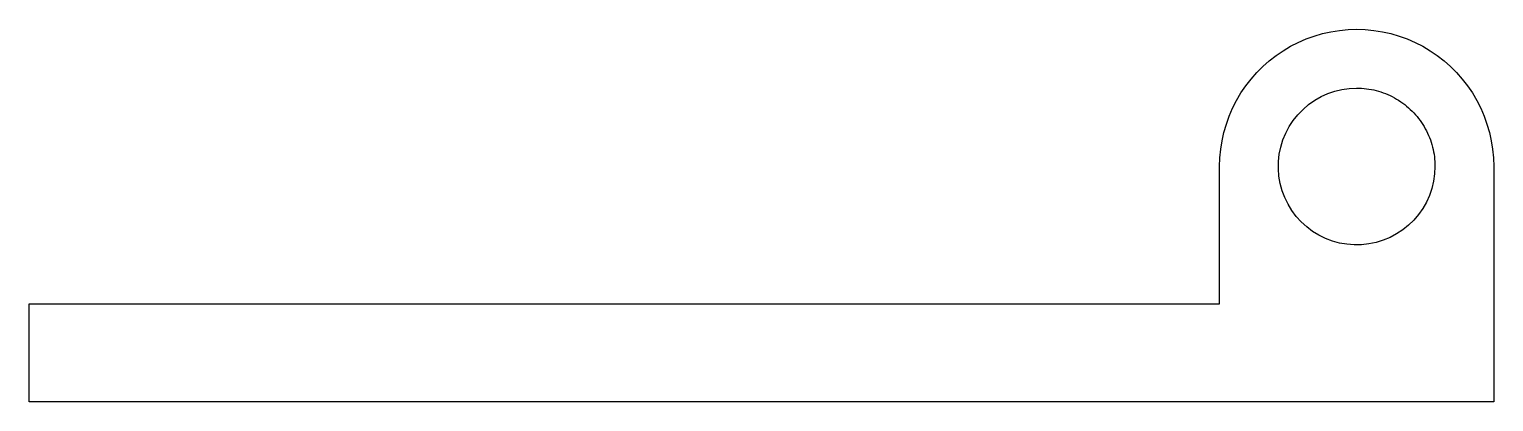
# Model space of a CAD drawing. Header units: metres. Extents: x -49.9 to 24.9, y 0 to 19.
import ezdxf

# ---------------------------------------------------------------- set-up
doc = ezdxf.new("R2010")
doc.units = ezdxf.units.M

msp = doc.modelspace()

# ---------------------------------------------------------------- linework, layer by layer
for points in [[(10.9, 12), (10.914, 12.44), (10.955, 12.877), (11.024, 13.312), (11.12, 13.741), (11.243, 14.163), (11.392, 14.577), (11.566, 14.98), (11.766, 15.372), (11.99, 15.751), (12.237, 16.114), (12.506, 16.462), (12.797, 16.792), (13.108, 17.103), (13.438, 17.394), (13.786, 17.663), (14.149, 17.91), (14.528, 18.134), (14.92, 18.334), (15.323, 18.508), (15.737, 18.657), (16.159, 18.78), (16.588, 18.876), (17.023, 18.945), (17.46, 18.986), (17.9, 19), (18.34, 18.986), (18.777, 18.945), (19.212, 18.876), (19.641, 18.78), (20.063, 18.657), (20.477, 18.508), (20.88, 18.334), (21.272, 18.134), (21.651, 17.91), (22.014, 17.663), (22.362, 17.394), (22.692, 17.103), (23.003, 16.792), (23.294, 16.462), (23.563, 16.114), (23.81, 15.751), (24.034, 15.372), (24.234, 14.98), (24.408, 14.577), (24.557, 14.163), (24.68, 13.741), (24.776, 13.312), (24.845, 12.877), (24.886, 12.44), (24.9, 12)], [(21.9, 12), (21.882, 11.624), (21.829, 11.25), (21.741, 10.884), (21.619, 10.528), (21.464, 10.184), (21.277, 9.857), (21.061, 9.548), (20.816, 9.262), (20.545, 9), (20.251, 8.764), (19.936, 8.557), (19.603, 8.381), (19.255, 8.236), (18.895, 8.126), (18.526, 8.049), (18.151, 8.008), (17.774, 8.002), (17.399, 8.032), (17.027, 8.096), (16.664, 8.196), (16.311, 8.329), (15.973, 8.495), (15.652, 8.692), (15.35, 8.918), (15.072, 9.172), (14.818, 9.45), (14.592, 9.752), (14.395, 10.073), (14.229, 10.411), (14.096, 10.764), (13.996, 11.127), (13.932, 11.499), (13.902, 11.874), (13.908, 12.251), (13.949, 12.626), (14.026, 12.995), (14.136, 13.355), (14.281, 13.703), (14.457, 14.036), (14.664, 14.351), (14.9, 14.645), (15.162, 14.916), (15.448, 15.161), (15.757, 15.377), (16.084, 15.564), (16.428, 15.719), (16.784, 15.841), (17.15, 15.929), (17.524, 15.982), (17.9, 16)], [(17.9, 16), (18.026, 15.998), (18.151, 15.992), (18.276, 15.982), (18.401, 15.968), (18.526, 15.951), (18.65, 15.929), (18.773, 15.904), (18.895, 15.874), (19.016, 15.841), (19.136, 15.804), (19.255, 15.764), (19.372, 15.719), (19.489, 15.671), (19.603, 15.619), (19.716, 15.564), (19.827, 15.505), (19.936, 15.443), (20.043, 15.377), (20.148, 15.308), (20.251, 15.236), (20.352, 15.161), (20.45, 15.082), (20.545, 15), (20.638, 14.916), (20.728, 14.828), (20.816, 14.738), (20.9, 14.645), (20.982, 14.55), (21.061, 14.452), (21.136, 14.351), (21.208, 14.248), (21.277, 14.143), (21.343, 14.036), (21.405, 13.927), (21.464, 13.816), (21.519, 13.703), (21.571, 13.589), (21.619, 13.472), (21.664, 13.355), (21.704, 13.236), (21.741, 13.116), (21.774, 12.995), (21.804, 12.873), (21.829, 12.75), (21.851, 12.626), (21.868, 12.501), (21.882, 12.376), (21.892, 12.251), (21.898, 12.126), (21.9, 12)], [(10.9, 5), (10.9, 5.14), (10.9, 5.28), (10.9, 5.42), (10.9, 5.56), (10.9, 5.7), (10.9, 5.84), (10.9, 5.98), (10.9, 6.12), (10.9, 6.26), (10.9, 6.4), (10.9, 6.54), (10.9, 6.68), (10.9, 6.82), (10.9, 6.96), (10.9, 7.1), (10.9, 7.24), (10.9, 7.38), (10.9, 7.52), (10.9, 7.66), (10.9, 7.8), (10.9, 7.94), (10.9, 8.08), (10.9, 8.22), (10.9, 8.36), (10.9, 8.5), (10.9, 8.64), (10.9, 8.78), (10.9, 8.92), (10.9, 9.06), (10.9, 9.2), (10.9, 9.34), (10.9, 9.48), (10.9, 9.62), (10.9, 9.76), (10.9, 9.9), (10.9, 10.04), (10.9, 10.18), (10.9, 10.32), (10.9, 10.46), (10.9, 10.6), (10.9, 10.74), (10.9, 10.88), (10.9, 11.02), (10.9, 11.16), (10.9, 11.3), (10.9, 11.44), (10.9, 11.58), (10.9, 11.72), (10.9, 11.86), (10.9, 12)], [(10.9, 5), (10.9, 5.14), (10.9, 5.28), (10.9, 5.42), (10.9, 5.56), (10.9, 5.7), (10.9, 5.84), (10.9, 5.98), (10.9, 6.12), (10.9, 6.26), (10.9, 6.4), (10.9, 6.54), (10.9, 6.68), (10.9, 6.82), (10.9, 6.96), (10.9, 7.1), (10.9, 7.24), (10.9, 7.38), (10.9, 7.52), (10.9, 7.66), (10.9, 7.8), (10.9, 7.94), (10.9, 8.08), (10.9, 8.22), (10.9, 8.36), (10.9, 8.5), (10.9, 8.64), (10.9, 8.78), (10.9, 8.92), (10.9, 9.06), (10.9, 9.2), (10.9, 9.34), (10.9, 9.48), (10.9, 9.62), (10.9, 9.76), (10.9, 9.9), (10.9, 10.04), (10.9, 10.18), (10.9, 10.32), (10.9, 10.46), (10.9, 10.6), (10.9, 10.74), (10.9, 10.88), (10.9, 11.02), (10.9, 11.16), (10.9, 11.3), (10.9, 11.44), (10.9, 11.58), (10.9, 11.72), (10.9, 11.86), (10.9, 12)], [(24.9, 12), (24.9, 11.76), (24.9, 11.52), (24.9, 11.28), (24.9, 11.04), (24.9, 10.8), (24.9, 10.56), (24.9, 10.32), (24.9, 10.08), (24.9, 9.84), (24.9, 9.6), (24.9, 9.36), (24.9, 9.12), (24.9, 8.88), (24.9, 8.64), (24.9, 8.4), (24.9, 8.16), (24.9, 7.92), (24.9, 7.68), (24.9, 7.44), (24.9, 7.2), (24.9, 6.96), (24.9, 6.72), (24.9, 6.48), (24.9, 6.24), (24.9, 6), (24.9, 5.76), (24.9, 5.52), (24.9, 5.28), (24.9, 5.04), (24.9, 4.8), (24.9, 4.56), (24.9, 4.32), (24.9, 4.08), (24.9, 3.84), (24.9, 3.6), (24.9, 3.36), (24.9, 3.12), (24.9, 2.88), (24.9, 2.64), (24.9, 2.4), (24.9, 2.16), (24.9, 1.92), (24.9, 1.68), (24.9, 1.44), (24.9, 1.2), (24.9, 0.96), (24.9, 0.72), (24.9, 0.48), (24.9, 0.24), (24.9, 0)], [(-49.9, 0), (-49.9, 0.1), (-49.9, 0.2), (-49.9, 0.3), (-49.9, 0.4), (-49.9, 0.5), (-49.9, 0.6), (-49.9, 0.7), (-49.9, 0.8), (-49.9, 0.9), (-49.9, 1), (-49.9, 1.1), (-49.9, 1.2), (-49.9, 1.3), (-49.9, 1.4), (-49.9, 1.5), (-49.9, 1.6), (-49.9, 1.7), (-49.9, 1.8), (-49.9, 1.9), (-49.9, 2), (-49.9, 2.1), (-49.9, 2.2), (-49.9, 2.3), (-49.9, 2.4), (-49.9, 2.5), (-49.9, 2.6), (-49.9, 2.7), (-49.9, 2.8), (-49.9, 2.9), (-49.9, 3), (-49.9, 3.1), (-49.9, 3.2), (-49.9, 3.3), (-49.9, 3.4), (-49.9, 3.5), (-49.9, 3.6), (-49.9, 3.7), (-49.9, 3.8), (-49.9, 3.9), (-49.9, 4), (-49.9, 4.1), (-49.9, 4.2), (-49.9, 4.3), (-49.9, 4.4), (-49.9, 4.5), (-49.9, 4.6), (-49.9, 4.7), (-49.9, 4.8), (-49.9, 4.9), (-49.9, 5)], [(-49.9, 5), (-48.684, 5), (-47.468, 5), (-46.252, 5), (-45.036, 5), (-43.82, 5), (-42.604, 5), (-41.388, 5), (-40.172, 5), (-38.956, 5), (-37.74, 5), (-36.524, 5), (-35.308, 5), (-34.092, 5), (-32.876, 5), (-31.66, 5), (-30.444, 5), (-29.228, 5), (-28.012, 5), (-26.796, 5), (-25.58, 5), (-24.364, 5), (-23.148, 5), (-21.932, 5), (-20.716, 5), (-19.5, 5), (-18.284, 5), (-17.068, 5), (-15.852, 5), (-14.636, 5), (-13.42, 5), (-12.204, 5), (-10.988, 5), (-9.772, 5), (-8.556, 5), (-7.34, 5), (-6.124, 5), (-4.908, 5), (-3.692, 5), (-2.476, 5), (-1.26, 5), (-0.044, 5), (1.172, 5), (2.388, 5), (3.604, 5), (4.82, 5), (6.036, 5), (7.252, 5), (8.468, 5), (9.684, 5), (10.9, 5)], [(-20, 5), (-19.382, 5), (-18.764, 5), (-18.146, 5), (-17.528, 5), (-16.91, 5), (-16.292, 5), (-15.674, 5), (-15.056, 5), (-14.438, 5), (-13.82, 5), (-13.202, 5), (-12.584, 5), (-11.966, 5), (-11.348, 5), (-10.73, 5), (-10.112, 5), (-9.494, 5), (-8.876, 5), (-8.258, 5), (-7.64, 5), (-7.022, 5), (-6.404, 5), (-5.786, 5), (-5.168, 5), (-4.55, 5), (-3.932, 5), (-3.314, 5), (-2.696, 5), (-2.078, 5), (-1.46, 5), (-0.842, 5), (-0.224, 5), (0.394, 5), (1.012, 5), (1.63, 5), (2.248, 5), (2.866, 5), (3.484, 5), (4.102, 5), (4.72, 5), (5.338, 5), (5.956, 5), (6.574, 5), (7.192, 5), (7.81, 5), (8.428, 5), (9.046, 5), (9.664, 5), (10.282, 5), (10.9, 5)], [(24.9, 0), (23.404, 0), (21.908, 0), (20.412, 0), (18.916, 0), (17.42, 0), (15.924, 0), (14.428, 0), (12.932, 0), (11.436, 0), (9.94, 0), (8.444, 0), (6.948, 0), (5.452, 0), (3.956, 0), (2.46, 0), (0.964, 0), (-0.532, 0), (-2.028, 0), (-3.524, 0), (-5.02, 0), (-6.516, 0), (-8.012, 0), (-9.508, 0), (-11.004, 0), (-12.5, 0), (-13.996, 0), (-15.492, 0), (-16.988, 0), (-18.484, 0), (-19.98, 0), (-21.476, 0), (-22.972, 0), (-24.468, 0), (-25.964, 0), (-27.46, 0), (-28.956, 0), (-30.452, 0), (-31.948, 0), (-33.444, 0), (-34.94, 0), (-36.436, 0), (-37.932, 0), (-39.428, 0), (-40.924, 0), (-42.42, 0), (-43.916, 0), (-45.412, 0), (-46.908, 0), (-48.404, 0), (-49.9, 0)]]:
    msp.add_lwpolyline(points)

doc.saveas('drawing.dxf')
